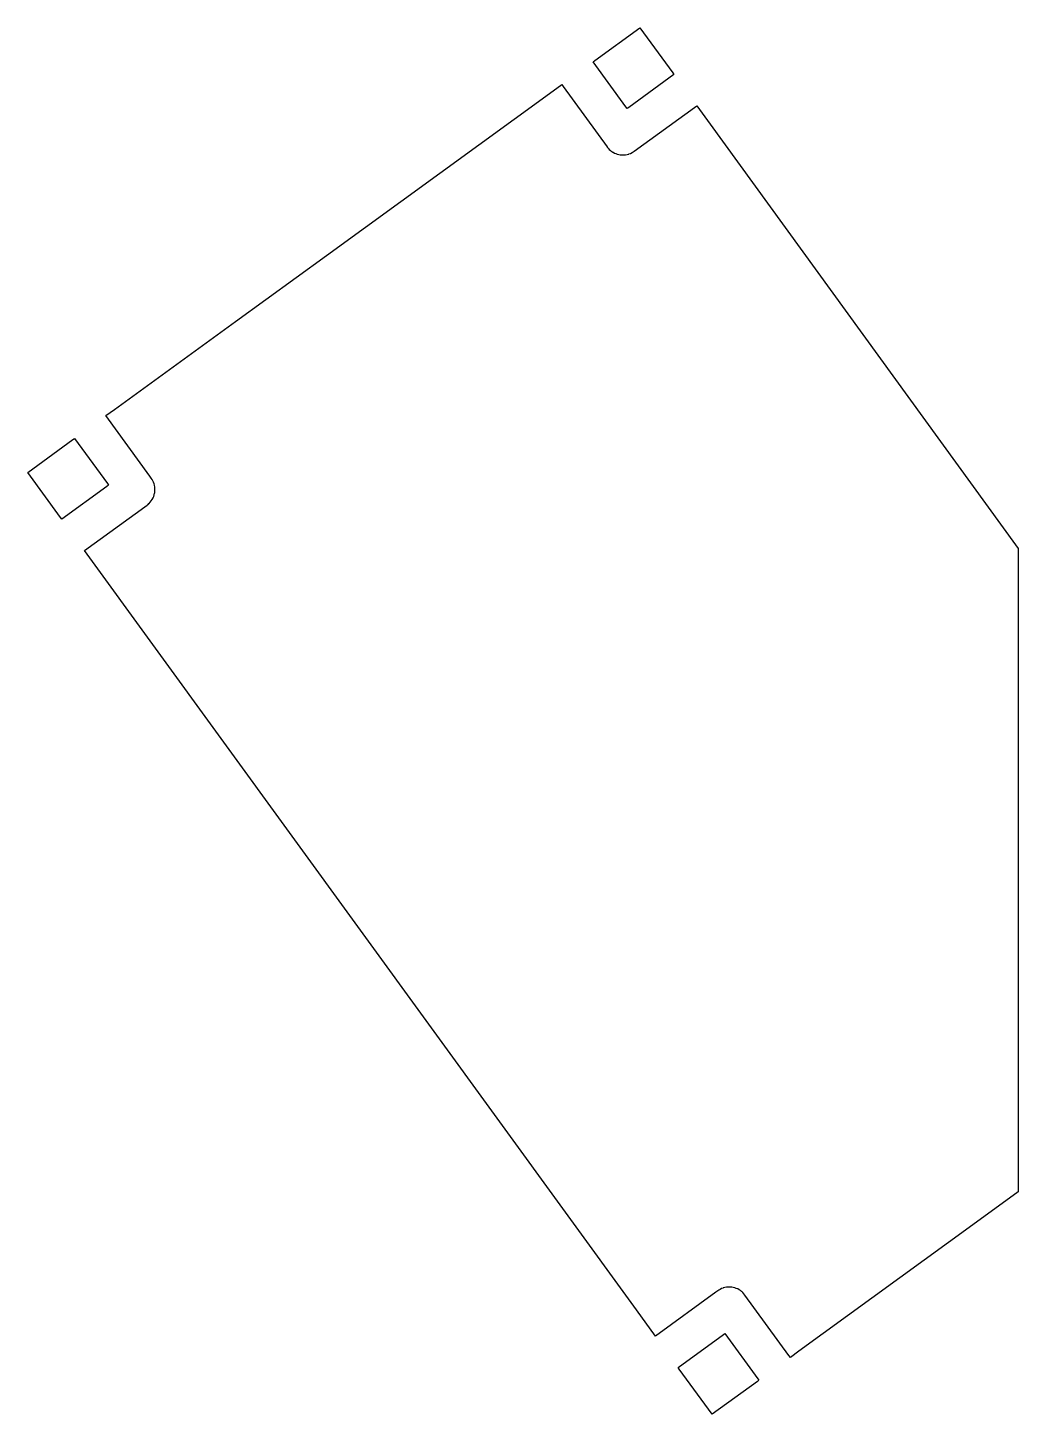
# Model space of a CAD drawing. Header units: millimetres. Extents: x -450 to -195, y 243 to 600.
import ezdxf

# ---------------------------------------------------------------- set-up
doc = ezdxf.new("R2010")
doc.units = ezdxf.units.MM
doc.layers.add('Mesh_cs001', color=7, linetype='CONTINUOUS')

msp = doc.modelspace()

# ---------------------------------------------------------------- linework, layer by layer
at = {"layer": 'Mesh_cs001'}
for p, q in [((-304.153, 591.682, 9.1), (-292.5, 600.148, 9.1)), ((-292.5, 600.148, 9.1), (-284.034, 588.496, 9.1)), ((-304.554, 591.39, 9.1), (-304.153, 591.682, 9.1)), ((-296.088, 579.738, 9.1), (-304.554, 591.39, 9.1)), ((-283.742, 588.094, 9.1), (-295.395, 579.628, 9.1)), ((-284.034, 588.496, 9.1), (-283.742, 588.094, 9.1)), ((-373.291, 541.45, 9.1), (-314.873, 583.893, 9.1)), ((-314.873, 583.893, 9.1), (-312.645, 585.512, 9.1)), ((-312.645, 585.512, 9.1), (-312.255, 584.976, 9.1)), ((-312.255, 584.976, 9.1), (-300.948, 569.413, 9.1)), ((-295.796, 579.336, 9.1), (-296.088, 579.738, 9.1)), ((-295.395, 579.628, 9.1), (-295.796, 579.336, 9.1)), ((-293.964, 568.307, 9.1), (-278.401, 579.614, 9.1)), ((-278.401, 579.614, 9.1), (-277.864, 580.004, 9.1)), ((-277.864, 580.004, 9.1), (-275.102, 576.202, 9.1)), ((-275.102, 576.202, 9.1), (-195, 465.951, 9.1)), ((-300.948, 569.413, 9.1), (-300.941, 569.404, 9.1)), ((-300.941, 569.404, 9.1), (-300.695, 569.094, 9.1)), ((-300.695, 569.094, 9.1), (-300.688, 569.085, 9.1)), ((-300.688, 569.085, 9.1), (-300.409, 568.788, 9.1)), ((-300.409, 568.788, 9.1), (-300.398, 568.777, 9.1)), ((-300.398, 568.777, 9.1), (-300.106, 568.513, 9.1)), ((-300.106, 568.513, 9.1), (-300.095, 568.504, 9.1)), ((-300.095, 568.504, 9.1), (-299.783, 568.265, 9.1)), ((-299.783, 568.265, 9.1), (-299.77, 568.257, 9.1)), ((-299.77, 568.257, 9.1), (-299.44, 568.044, 9.1)), ((-294.23, 568.126, 9.1), (-293.964, 568.307, 9.1)), ((-299.44, 568.044, 9.1), (-299.427, 568.037, 9.1)), ((-299.427, 568.037, 9.1), (-299.082, 567.852, 9.1)), ((-299.082, 567.852, 9.1), (-298.723, 567.696, 9.1)), ((-298.723, 567.696, 9.1), (-298.71, 567.69, 9.1)), ((-298.71, 567.69, 9.1), (-298.34, 567.563, 9.1)), ((-298.34, 567.563, 9.1), (-298.326, 567.559, 9.1)), ((-298.326, 567.559, 9.1), (-297.948, 567.463, 9.1)), ((-297.948, 567.463, 9.1), (-297.934, 567.459, 9.1)), ((-297.934, 567.459, 9.1), (-297.55, 567.394, 9.1)), ((-297.55, 567.394, 9.1), (-297.535, 567.392, 9.1)), ((-297.535, 567.392, 9.1), (-297.105, 567.356, 9.1)), ((-297.105, 567.356, 9.1), (-297.092, 567.356, 9.1)), ((-297.092, 567.356, 9.1), (-296.661, 567.358, 9.1)), ((-296.661, 567.358, 9.1), (-296.648, 567.358, 9.1)), ((-296.648, 567.358, 9.1), (-296.22, 567.399, 9.1)), ((-296.22, 567.399, 9.1), (-296.206, 567.401, 9.1)), ((-296.206, 567.401, 9.1), (-295.785, 567.479, 9.1)), ((-295.785, 567.479, 9.1), (-295.772, 567.482, 9.1)), ((-295.772, 567.482, 9.1), (-295.359, 567.597, 9.1)), ((-295.359, 567.597, 9.1), (-295.346, 567.6, 9.1)), ((-295.346, 567.6, 9.1), (-295.334, 567.605, 9.1)), ((-295.334, 567.605, 9.1), (-294.934, 567.756, 9.1)), ((-294.934, 567.756, 9.1), (-294.923, 567.761, 9.1)), ((-294.923, 567.761, 9.1), (-294.539, 567.946, 9.1)), ((-294.539, 567.946, 9.1), (-294.527, 567.953, 9.1)), ((-294.527, 567.953, 9.1), (-294.242, 568.119, 9.1)), ((-294.242, 568.119, 9.1), (-294.23, 568.126, 9.1)), ((-396.716, 524.431, 9.1), (-373.291, 541.45, 9.1)), ((-427.885, 501.785, 9.1), (-396.716, 524.431, 9.1)), ((-430.114, 500.166, 9.1), (-427.885, 501.785, 9.1)), ((-418.807, 484.603, 9.1), (-430.114, 500.166, 9.1)), ((-450.258, 485.53, 9.1), (-438.606, 493.996, 9.1)), ((-438.606, 493.996, 9.1), (-438.204, 494.288, 9.1)), ((-438.204, 494.288, 9.1), (-429.738, 482.636, 9.1)), ((-441.792, 473.878, 9.1), (-450.258, 485.53, 9.1)), ((-429.738, 482.636, 9.1), (-429.446, 482.234, 9.1)), ((-418.417, 484.067, 9.1), (-418.807, 484.603, 9.1)), ((-418.41, 484.057, 9.1), (-418.417, 484.067, 9.1)), ((-418.191, 483.728, 9.1), (-418.41, 484.057, 9.1)), ((-418.186, 483.718, 9.1), (-418.191, 483.728, 9.1)), ((-417.989, 483.361, 9.1), (-418.186, 483.718, 9.1)), ((-417.982, 483.348, 9.1), (-417.989, 483.361, 9.1)), ((-417.821, 482.988, 9.1), (-417.982, 483.348, 9.1)), ((-417.816, 482.974, 9.1), (-417.821, 482.988, 9.1)), ((-417.685, 482.604, 9.1), (-417.816, 482.974, 9.1)), ((-417.681, 482.589, 9.1), (-417.685, 482.604, 9.1)), ((-417.581, 482.21, 9.1), (-417.681, 482.589, 9.1)), ((-429.848, 481.942, 9.1), (-441.5, 473.476, 9.1)), ((-429.446, 482.234, 9.1), (-429.848, 481.942, 9.1)), ((-418.173, 478.559, 9.1), (-417.968, 478.936, 9.1)), ((-417.968, 478.936, 9.1), (-417.962, 478.948, 9.1)), ((-417.962, 478.948, 9.1), (-417.792, 479.342, 9.1)), ((-417.792, 479.342, 9.1), (-417.787, 479.355, 9.1)), ((-417.787, 479.355, 9.1), (-417.652, 479.764, 9.1)), ((-417.652, 479.764, 9.1), (-417.648, 479.777, 9.1)), ((-417.648, 479.777, 9.1), (-417.549, 480.197, 9.1)), ((-417.578, 482.195, 9.1), (-417.581, 482.21, 9.1)), ((-417.509, 481.81, 9.1), (-417.578, 482.195, 9.1)), ((-417.549, 480.197, 9.1), (-417.547, 480.212, 9.1)), ((-417.547, 480.212, 9.1), (-417.49, 480.597, 9.1)), ((-417.471, 481.421, 9.1), (-417.509, 481.81, 9.1)), ((-417.49, 480.597, 9.1), (-417.489, 480.611, 9.1)), ((-417.489, 480.611, 9.1), (-417.464, 481, 9.1)), ((-417.47, 481.406, 9.1), (-417.471, 481.421, 9.1)), ((-417.464, 481.015, 9.1), (-417.47, 481.406, 9.1)), ((-417.464, 481, 9.1), (-417.464, 481.015, 9.1)), ((-435.622, 465.386, 9.1), (-420.06, 476.693, 9.1)), ((-420.06, 476.693, 9.1), (-419.523, 477.083, 9.1)), ((-419.523, 477.083, 9.1), (-419.269, 477.28, 9.1)), ((-419.269, 477.28, 9.1), (-419.258, 477.289, 9.1)), ((-419.258, 477.289, 9.1), (-419.012, 477.509, 9.1)), ((-419.012, 477.509, 9.1), (-419.002, 477.518, 9.1)), ((-419.002, 477.518, 9.1), (-418.707, 477.826, 9.1)), ((-418.707, 477.826, 9.1), (-418.699, 477.835, 9.1)), ((-418.699, 477.835, 9.1), (-418.432, 478.169, 9.1)), ((-418.432, 478.169, 9.1), (-418.424, 478.179, 9.1)), ((-418.424, 478.179, 9.1), (-418.416, 478.19, 9.1)), ((-418.416, 478.19, 9.1), (-418.179, 478.547, 9.1)), ((-418.179, 478.547, 9.1), (-418.173, 478.559, 9.1)), ((-441.5, 473.476, 9.1), (-441.792, 473.878, 9.1)), ((-293.419, 269.659, 9.1), (-435.622, 465.386, 9.1)), ((-195, 465.951, 9.1), (-195, 353.356, 9.1)), ((-195, 353.356, 9.1), (-195, 324.704, 9.1)), ((-195, 324.704, 9.1), (-195, 300.074, 9.1)), ((-195, 300.074, 9.1), (-206.712, 291.565, 9.1)), ((-206.712, 291.565, 9.1), (-251.506, 259.02, 9.1)), ((-271.046, 275.308, 9.1), (-271.445, 275.158, 9.1)), ((-271.02, 275.317, 9.1), (-271.046, 275.308, 9.1)), ((-270.608, 275.432, 9.1), (-271.02, 275.317, 9.1)), ((-270.594, 275.434, 9.1), (-270.608, 275.432, 9.1)), ((-270.159, 275.514, 9.1), (-270.594, 275.434, 9.1)), ((-269.731, 275.555, 9.1), (-270.159, 275.514, 9.1)), ((-269.718, 275.555, 9.1), (-269.731, 275.555, 9.1)), ((-269.287, 275.558, 9.1), (-269.718, 275.555, 9.1)), ((-269.274, 275.557, 9.1), (-269.287, 275.558, 9.1)), ((-268.844, 275.521, 9.1), (-269.274, 275.557, 9.1)), ((-268.829, 275.519, 9.1), (-268.844, 275.521, 9.1)), ((-268.445, 275.454, 9.1), (-268.829, 275.519, 9.1)), ((-268.431, 275.451, 9.1), (-268.445, 275.454, 9.1)), ((-268.053, 275.354, 9.1), (-268.431, 275.451, 9.1)), ((-268.039, 275.35, 9.1), (-268.053, 275.354, 9.1)), ((-267.669, 275.223, 9.1), (-268.039, 275.35, 9.1)), ((-267.656, 275.218, 9.1), (-267.669, 275.223, 9.1)), ((-267.297, 275.061, 9.1), (-267.656, 275.218, 9.1)), ((-272.952, 274.217, 9.1), (-288.515, 262.91, 9.1)), ((-272.416, 274.607, 9.1), (-272.952, 274.217, 9.1)), ((-272.138, 274.794, 9.1), (-272.416, 274.607, 9.1)), ((-271.84, 274.967, 9.1), (-272.138, 274.794, 9.1)), ((-271.445, 275.158, 9.1), (-271.84, 274.967, 9.1)), ((-266.952, 274.876, 9.1), (-267.297, 275.061, 9.1)), ((-266.939, 274.869, 9.1), (-266.952, 274.876, 9.1)), ((-266.609, 274.657, 9.1), (-266.939, 274.869, 9.1)), ((-266.596, 274.649, 9.1), (-266.609, 274.657, 9.1)), ((-266.285, 274.409, 9.1), (-266.596, 274.649, 9.1)), ((-266.273, 274.4, 9.1), (-266.285, 274.409, 9.1)), ((-265.981, 274.136, 9.1), (-266.273, 274.4, 9.1)), ((-265.97, 274.126, 9.1), (-265.981, 274.136, 9.1)), ((-265.692, 273.828, 9.1), (-265.97, 274.126, 9.1)), ((-265.684, 273.819, 9.1), (-265.692, 273.828, 9.1)), ((-265.432, 273.5, 9.1), (-265.684, 273.819, 9.1)), ((-254.125, 257.938, 9.1), (-265.432, 273.5, 9.1)), ((-288.515, 262.91, 9.1), (-293.419, 269.659, 9.1)), ((-282.637, 254.819, 9.1), (-270.985, 263.285, 9.1)), ((-270.985, 263.285, 9.1), (-270.583, 263.577, 9.1)), ((-270.583, 263.577, 9.1), (-262.117, 251.925, 9.1)), ((-253.735, 257.401, 9.1), (-254.125, 257.938, 9.1)), ((-251.506, 259.02, 9.1), (-253.735, 257.401, 9.1)), ((-282.345, 254.418, 9.1), (-282.637, 254.819, 9.1)), ((-273.879, 242.765, 9.1), (-282.345, 254.418, 9.1)), ((-262.227, 251.231, 9.1), (-273.879, 242.765, 9.1)), ((-261.825, 251.523, 9.1), (-262.227, 251.231, 9.1)), ((-262.117, 251.925, 9.1), (-261.825, 251.523, 9.1))]:
    msp.add_line(p, q, dxfattribs=at)

doc.saveas('drawing.dxf')
